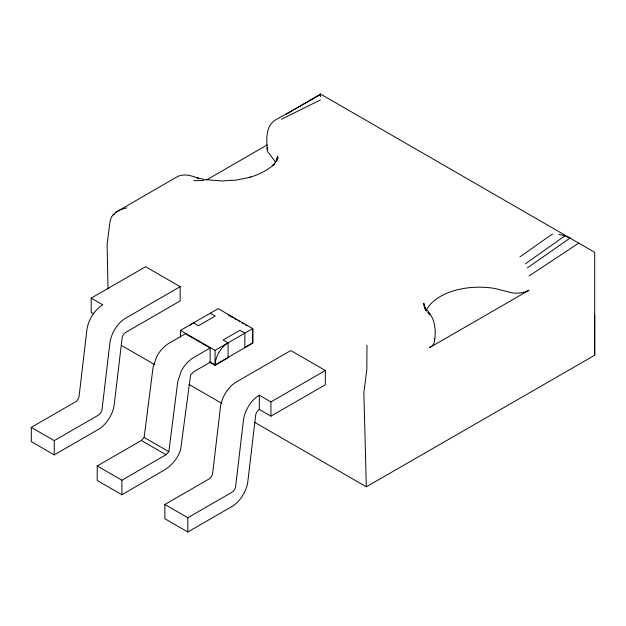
<?xml version="1.0" encoding="UTF-8"?>
<svg xmlns="http://www.w3.org/2000/svg" width="626" height="626" viewBox="0 0 626 626"><rect width="100%" height="100%" fill="white"/><g stroke="black" fill="none" stroke-linecap="round" stroke-linejoin="round"><path stroke-width="0.94" d="M320.473 96.725L320.473 94.01L594.692 252.325L594.692 355.239L366.327 486.809L254.837 422.44M594.692 355.239L594.7 315.05M210.273 362.211L193.403 371.954L190.601 375.037L180.624 449.773C178.081 457.645 172.729 464.242 166.039 468.991L121.906 494.759L97.218 480.502L97.218 465.963L141.351 440.485L144.144 437.402L153.034 367.548L156.602 356.812A22.692 13.099 -60 0 1 168.715 343.439L185.445 333.783L210.133 348.04L210.133 362.039L215.07 364.888L252.755 343.126L252.755 328.587L218.192 308.634L180.507 330.395L180.507 337.179M97.218 465.963L121.906 480.22L166.039 454.742L168.832 451.659L177.729 381.797L181.29 371.069A22.692 13.099 -60 0 1 193.403 357.696L210.133 348.04M276.598 160.757L277.576 156.117L277.576 158.965M276.692 160.945L277.349 158.3L276.387 160.866L278.077 157.682L275.01 162.76L272.333 165.812L274.744 163.652C267.678 170.569 258.491 174.764 249.117 177.557L250.721 177.166L236.041 180.124L221.8 180.953L205.328 179.599L197.245 177.948L198.677 178.293C191.634 175.734 183.402 172.893 176.352 177.221L115.787 212.284L111.405 216.932L110.059 221.401L107.093 244.492L108.024 288.922M525.433 263.804L564.926 235.822L570.004 238.076L527.397 267.889M519.901 256.926L552.547 233.897M529.048 275.972L578.76 243.131M286.403 114.182L292.225 110.739M293.884 109.753L320.473 94.01M206.486 179.983L267.224 144.911M91.193 298.14L145.608 266.723L180.171 286.677L180.171 300.934L125.756 332.351A5.235 3.02 -60 0 0 122.086 338.126L114.268 404.38A22.692 13.099 -60 0 1 98.392 429.397L54.259 454.875L31.3 441.62L31.3 427.37L75.433 401.884A5.235 3.02 -60 0 0 79.095 396.117L86.912 329.863A22.692 13.099 -60 0 1 102.789 304.846L91.193 298.14L91.193 312.397L93.673 313.837M180.171 286.677L125.756 318.102A22.692 13.099 -60 0 0 109.871 343.118L102.054 409.373A5.235 3.02 -60 0 1 98.392 415.148L54.259 440.626L31.3 427.37M180.507 330.395L215.07 350.349L252.755 328.587L252.755 342.845L244.86 347.399L244.86 333.149L239.922 330.293L223.13 339.988L228.067 342.845L228.067 357.094A0.931 0.54 -60 0 0 227.41 358.228L215.07 365.357L209.17 361.953M270.925 401.915L325.34 370.49L325.34 384.747L270.925 416.165L259.32 409.467L259.32 395.209L270.925 401.915L270.925 416.165M259.32 409.467A5.235 3.02 -60 0 0 255.658 415.241L247.841 481.496A22.692 13.099 -60 0 1 231.956 506.512L187.823 531.99L164.865 518.735L164.865 504.478L208.998 479A5.235 3.02 -60 0 0 212.66 473.225L220.477 406.97A22.692 13.099 -60 0 1 236.362 381.954L290.777 350.537L325.34 370.49M164.865 504.478L187.823 517.733L231.956 492.255A5.235 3.02 -60 0 0 235.626 486.48L243.444 420.234A22.692 13.099 -60 0 1 259.32 395.209M320.473 94.69L275.902 119.746C265.471 125.583 266.582 139.16 267.177 149.231M112.915 214.82L114.613 213.889M115.787 212.284L120.607 209.687L126.859 207.832M281.442 119.245L320.473 99.91M193.786 180.671L203.935 180.468M558.901 234.382L564.926 235.822M228.067 314.878L233.005 317.726M234.656 318.673L236.299 319.628M237.943 320.575L239.594 321.529M242.059 322.953L243.702 323.9M245.353 324.855L246.996 325.802M210.297 313.188L215.234 316.044L198.442 325.739L193.504 322.883A18.389 10.619 -60 0 0 190.14 325.34M121.389 345.395L154.325 364.41M188.958 384.403L221.894 403.418M144.144 437.402L168.832 451.659M141.351 440.485L166.039 454.742M275.487 162.04L267.842 151.868A17.458 10.079 0 0 1 267.419 147.446M426.29 310.872L424.631 307.742C434.405 316.639 436.392 327.453 434.616 340.466M425.735 309.8L423.755 303.336L425.148 308.821M425.14 308.767L424.209 305.065L424.209 306.967M366.327 486.809L363.855 392.729L366.82 369.637L366.977 345.129M215.07 350.349L215.07 364.888M187.823 517.733L187.823 531.99M121.906 480.22L121.906 494.759M54.259 440.626L54.259 454.875M434.303 338.689A17.458 10.079 0 0 1 429.499 347.704L529.048 290.229A17.458 10.079 0 0 1 511.935 292.796L494.321 288.383A55.065 31.793 0 0 0 425.977 310.965M215.07 365.357A18.389 10.619 -60 0 1 228.067 342.845M427.949 312.757L430.109 314.69L427.949 312.757"/></g></svg>
